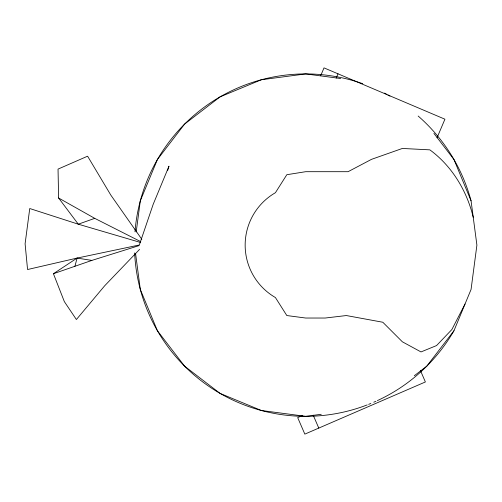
<?xml version="1.0" encoding="UTF-8"?>
<svg xmlns="http://www.w3.org/2000/svg" width="502" height="502" viewBox="0 0 502 502"><rect width="100%" height="100%" fill="white"/><g stroke="black" fill="none" stroke-linecap="round" stroke-linejoin="round"><path stroke-width="0.75" d="M136.211 231.911L140.309 200.813L157.415 159.523L184.623 124.063L220.083 96.855L261.373 79.749L305.687 73.913L340.67 78.519M74.911 266.28L77.082 258.084L138.797 245.101M167.593 170.674L168.979 166.2L153.204 204.27L139.286 245.127M414.313 375.741L426.75 366.19L453.965 330.736L471.064 289.441L476.9 245.127L471.064 200.813L453.965 159.523L433.91 133.394M320.671 75.758L324.016 67.877L444.929 119.2L437.016 137.83M336.183 78.117L338.009 73.819M465.028 304.024L451.875 329.532L436.571 345.558L421.009 351.933L402.359 341.799L382.8 322.24L346.342 315.545L325.221 318.03L305.687 318.03L286.818 315.545L275.422 297.548A60.529 60.529 0 0 1 275.422 192.705L286.818 174.709L305.687 171.697L348.081 171.697L371.505 159.347L402.359 148.454L429.856 149.853C451.944 166.043 466.885 190.823 473.229 217.259M139.575 249.387L104.611 285.858L76.392 319.529L64.35 301.62L53.425 273.722L77.082 258.084L91.853 260.412L138.972 245.647M302.719 415.43L297.686 417.608L304.833 434.123L425.382 381.959L420.412 370.47M140.773 241.657L94.734 218.351L78.299 224.193L29.75 208.525L25.1 243.777L27.56 269.53L77.082 258.084M53.425 273.722L91.853 260.412M321.236 414.294L305.687 416.34L261.373 410.504L220.083 393.405L184.623 366.19L157.415 330.736L140.309 289.441L135.596 253.679M140.46 242.453L78.299 224.193L58.615 198.014L58.037 169.105L87.593 156.191L110.835 195.121L141.815 239.291M58.615 198.014L94.734 218.351M313.192 415.16L318.783 428.087M453.965 330.736A171.213 171.213 0 0 1 377.366 400.615M375.923 401.267A171.213 171.213 0 0 1 373.758 402.227M370.84 403.457A171.213 171.213 0 0 1 368.644 404.348M367.169 404.919A171.213 171.213 0 0 1 134.649 252.939M134.994 231.817A171.213 171.213 0 0 1 362.726 83.696M384.438 93.102A171.213 171.213 0 0 1 386.521 94.194M387.895 94.941A171.213 171.213 0 0 1 389.941 96.083M418.166 116.044A171.213 171.213 0 0 1 471.064 200.813"/></g></svg>
